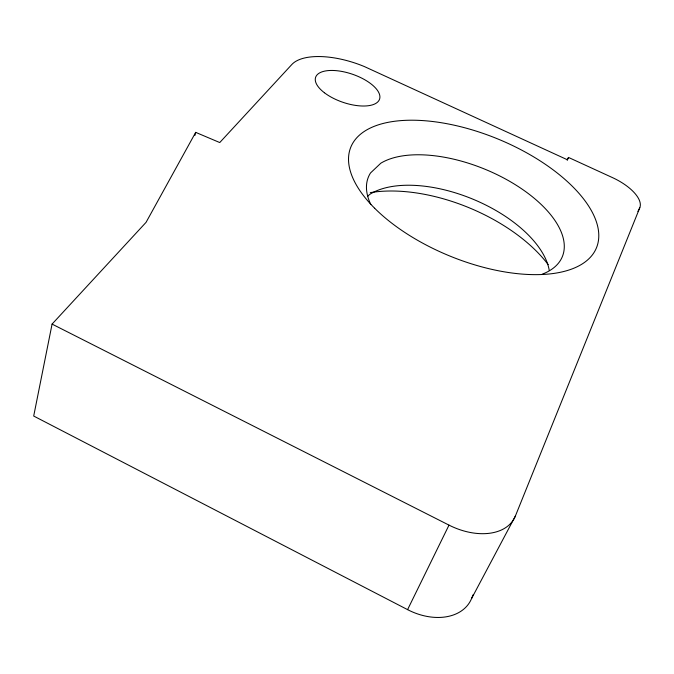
<?xml version="1.0" encoding="UTF-8"?>
<svg xmlns="http://www.w3.org/2000/svg" width="674" height="674" viewBox="0 0 674 674"><rect width="100%" height="100%" fill="white"/><g stroke="black" fill="none" stroke-linecap="round" stroke-linejoin="round"><path stroke-width="1.01" d="M52.083 324.093L33.7 416.043L407.585 609.641A52.934 37.727 29.2 0 0 471.556 598.579L515.366 516.065L639.794 207.735A37.382 16.328 24.6 0 0 612.506 177.624L568.519 157.446L567.247 159.704L364.44 66.591A61.452 26.977 18.9 0 0 291.8 64.544L219.749 142.551L195.687 132.365L146.056 222.344L52.083 324.093L449.002 525.122A55.942 36.514 27.7 0 0 515.366 516.065M194.912 135.415L195.687 132.365M471.556 598.579L473.156 594.695M567.222 160.294L568.519 157.446M407.585 609.641L449.002 525.122M637.907 211.442L639.794 207.735M367.616 196.42L369.596 194.474A103.004 52.926 22.4 0 1 474.21 199.715A103.004 52.926 22.4 0 1 549.251 270.417M370.245 192.646A127.462 67.434 22.5 0 1 548.198 264.621M542.098 274.234A104.807 51.494 22.3 0 0 522.35 189.293A104.807 51.494 22.3 0 0 380.802 163.218L370.523 172.957A104.807 51.494 22.3 0 0 370.818 204.559M324.396 92.751A33.784 14.82 18.9 0 0 378.695 100.856A33.784 14.82 18.9 0 0 339.73 71.082A33.784 14.82 18.9 0 0 324.396 92.751M374.66 208.249A132.744 63.263 22.3 0 0 589.48 258.193A132.744 63.263 22.3 0 0 456.905 125.811A132.744 63.263 22.3 0 0 374.66 208.249"/></g></svg>
